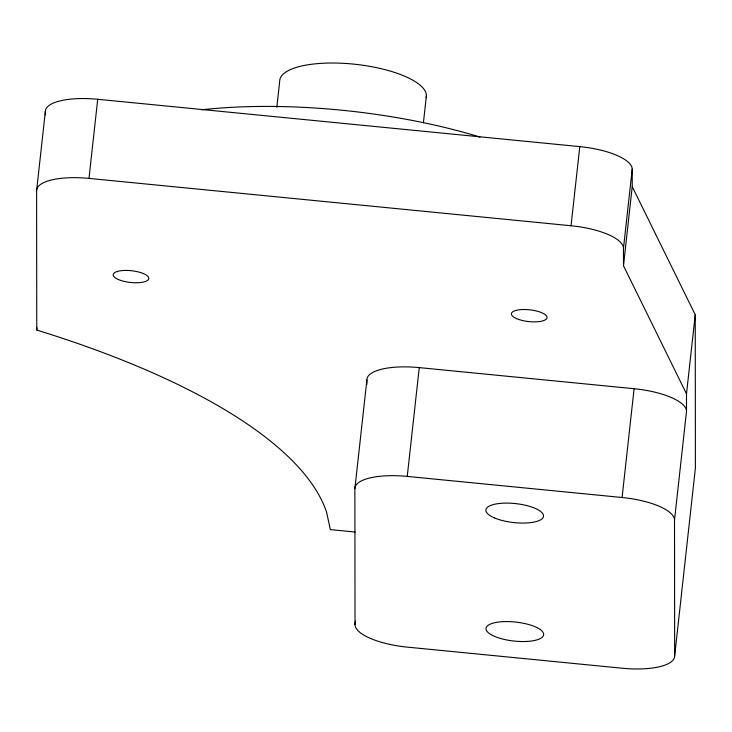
<?xml version="1.0" encoding="UTF-8"?>
<svg xmlns="http://www.w3.org/2000/svg" width="732" height="732" viewBox="0 0 732 732"><rect width="100%" height="100%" fill="white"/><g stroke="black" fill="none" stroke-linecap="round" stroke-linejoin="round"><path stroke-width="1.1" d="M355.176 532.027L330.37 529.593L326.591 512.226A636.145 209.206 6.3 0 0 36.756 330.05L36.6 190.677L45.338 111.557A52.686 17.33 6.3 0 1 97.713 99.278L579.79 146.62A52.686 17.33 6.3 0 1 632.201 169.193L632.219 186.614L623.49 265.734L686.497 393.862L686.515 411.283L674.511 520.077L674.657 655.963A52.686 17.33 6.3 0 1 622.273 668.234L407.44 647.134A52.686 17.33 6.3 0 1 355.02 624.57L354.874 488.683L366.888 379.89A52.686 17.33 6.3 0 1 419.262 367.61L634.095 388.71A52.686 17.33 6.3 0 1 686.515 411.283M36.756 330.05L37.003 327.79M36.6 190.677A52.686 17.33 6.3 0 1 88.984 178.398L97.713 99.278M276.815 107.311L279.688 81.243A73.758 24.257 6.3 0 1 356.21 64.398A73.758 24.257 6.3 0 1 426.134 97.749M355.02 624.57L355.395 621.166M423.407 122.857L426.408 95.654M354.874 488.683A52.686 17.33 6.3 0 1 407.248 476.404L419.262 367.61M623.49 265.734L623.472 248.313A52.686 17.33 6.3 0 0 571.052 225.749L579.79 146.62M623.472 248.313L632.201 169.193M674.511 520.077A52.686 17.33 6.3 0 0 622.09 497.504L634.095 388.71M686.497 393.862L695.235 314.733L632.219 186.614M674.657 655.963L695.4 468.041L695.235 314.733M88.984 178.398L571.052 225.749M407.248 476.404L622.09 497.504M366.888 379.89L366.888 384.456M45.338 111.557L45.338 114.979M201.629 109.791A263.41 86.632 6.3 0 1 479.963 137.058M494.329 517.863A28.978 9.525 6.3 0 0 542.54 518.302A28.978 9.525 6.3 0 0 507.23 503.104A28.978 9.525 6.3 0 0 494.329 517.863M494.457 636.328A28.978 9.525 6.3 0 0 542.668 636.767A28.978 9.525 6.3 0 0 507.358 621.569A28.978 9.525 6.3 0 0 494.457 636.328M118.41 279.542A17.916 5.893 6.3 0 0 148.212 279.816A17.916 5.893 6.3 0 0 126.38 270.419A17.916 5.893 6.3 0 0 118.41 279.542M516.636 318.658A17.916 5.893 6.3 0 0 546.447 318.923A17.916 5.893 6.3 0 0 524.615 309.526A17.916 5.893 6.3 0 0 516.636 318.658"/></g></svg>
